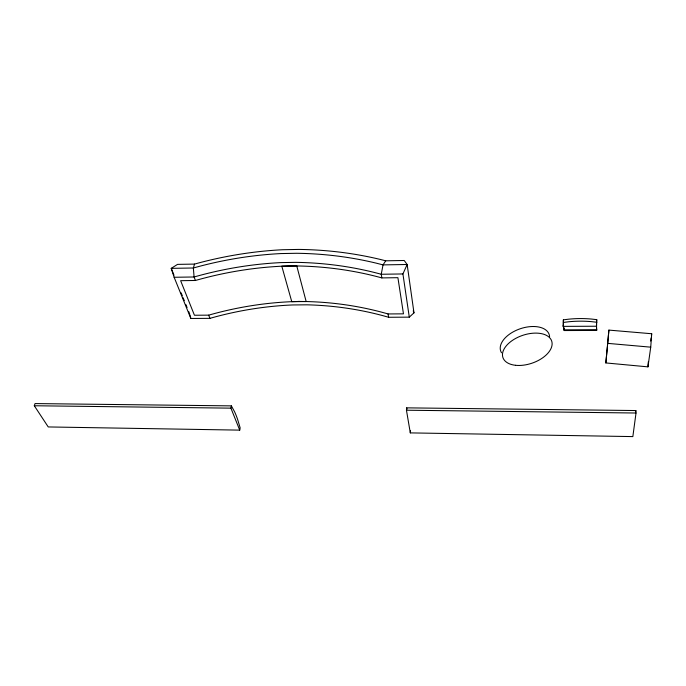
<?xml version="1.0" encoding="UTF-8"?>
<svg xmlns="http://www.w3.org/2000/svg" width="686" height="686" viewBox="0 0 686 686"><rect width="100%" height="100%" fill="white"/><g stroke="black" fill="none" stroke-linecap="round" stroke-linejoin="round"><path stroke-width="1.03" d="M563.378 319.839L563.292 326.373L596.571 326.236L596.743 319.659L591.298 319.033A69.029 39.685 -1.3 0 0 568.84 319.161L563.378 319.839L563.292 326.373L564.304 330.549L596.666 330.438L596.443 325.181M563.292 326.373L564.304 330.549L563.232 325.327M596.468 323.415L596.743 319.659M647.953 366.864L650.731 347.167L651.7 333.739L608.902 330.103L605.832 362.937L647.953 366.864L648.321 361.762M410.305 432.892L406.455 410.211L406.661 407.853L635.845 410.545L636.016 413.015L632.844 436.596L410.305 432.892L410.494 430.568M607.427 346.713L605.832 362.937M607.607 344.638L608.902 330.103M650.671 341.053L651.117 337.924M651.408 335.831L651.7 333.739M239.723 430.131L240.16 427.893L237.596 419.352A116.268 33.305 -87.3 0 0 234.621 411.857L231.379 405.88L35.029 403.574L34.3 405.752L48.234 426.941L239.723 430.131L230.925 408.153L231.379 405.88M635.553 411.969L635.845 410.545M194.541 264.093L177.528 264.384L171.226 268.355L174.133 277.273L190.837 318.467L209.925 318.355A336.457 300.339 -31.4 0 1 292.682 304.953L307.028 304.824A336.277 298.684 -32.3 0 1 388.628 317.275L409.293 317.146L413.984 312.85L407.15 264.496L404.217 260.491L385.712 260.809L380.679 259.531A378.989 329.88 -30.5 0 0 298.787 249.421L282.512 249.738A379.247 331.784 -29.7 0 0 199.686 262.687L194.541 264.093L193.358 267.994L194.087 276.981L195.424 280.48A355.082 310.552 -29.6 0 1 281.8 266.194L289.715 265.894M409.293 317.146L402.922 273.946L407.15 264.496L383.045 264.89L376.717 263.27A369.051 320.422 -30.3 0 0 296.635 253.28L280.943 253.571A369.308 322.274 -29.5 0 0 199.832 266.228L193.358 267.994L171.226 268.355L174.004 275.215M385.712 260.809L383.045 264.89L381.236 274.263L381.862 277.907L397.906 277.684L403.471 313.845L388.053 313.948A337.829 299.559 -32.1 0 0 306.162 301.54L298.582 301.437M563.429 322.429L568.9 321.751A69.149 39.634 -1.3 0 1 591.401 321.64L596.863 322.266M299.379 301.428L291.764 301.669A338.018 301.223 -31.3 0 0 208.69 315.148L194.438 315.243L180.632 280.685L195.424 280.48M174.133 277.273L194.087 276.981A356.823 311.47 -29.4 0 1 280.797 262.609L295.812 262.352A356.574 309.686 -30.2 0 1 381.236 274.263L402.922 273.946M564.329 329.837L596.726 329.726M288.883 265.911L296.764 265.945A354.834 308.777 -30.4 0 1 381.862 277.907M406.455 410.211L636.016 413.015M34.3 405.752L230.925 408.153M607.564 343.352L650.731 347.167M181.13 292.845L182.322 295.777M183.111 297.741L184.302 300.674M185.889 304.593L187.072 307.534M188.659 311.453L189.851 314.394M413.204 310.869L413.984 312.85M208.69 315.148L209.925 318.355M406.661 407.853L407.021 409.225M190.091 315.406L190.837 318.467M388.053 313.948L388.628 317.275M596.486 326.236L596.666 330.438M501.543 352.81A25.614 14.723 -18.9 0 1 520.46 328.68A25.614 14.723 -18.9 0 1 549.597 336.775M296.764 265.945L281.8 266.194L291.764 301.669L306.162 301.54L296.764 265.945M515.546 365.295A25.742 14.672 -18.8 0 0 552.11 343.334A25.742 14.672 -18.8 0 0 514.226 339.244A25.742 14.672 -18.8 0 0 515.546 365.295"/></g></svg>
